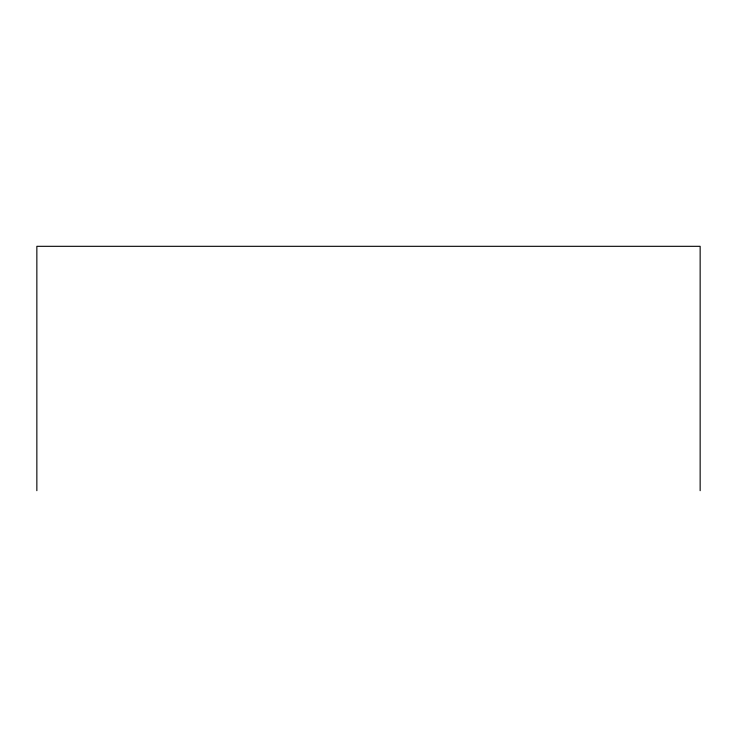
<?xml version="1.0" encoding="UTF-8"?>
<svg xmlns="http://www.w3.org/2000/svg" width="737" height="737" viewBox="0 0 737 737"><rect width="100%" height="100%" fill="white"/><g stroke="black" fill="none" stroke-linecap="round" stroke-linejoin="round"><path stroke-width="1.11" d="M700.15 490.685L700.15 246.315L36.85 246.315L36.85 490.685"/></g></svg>
